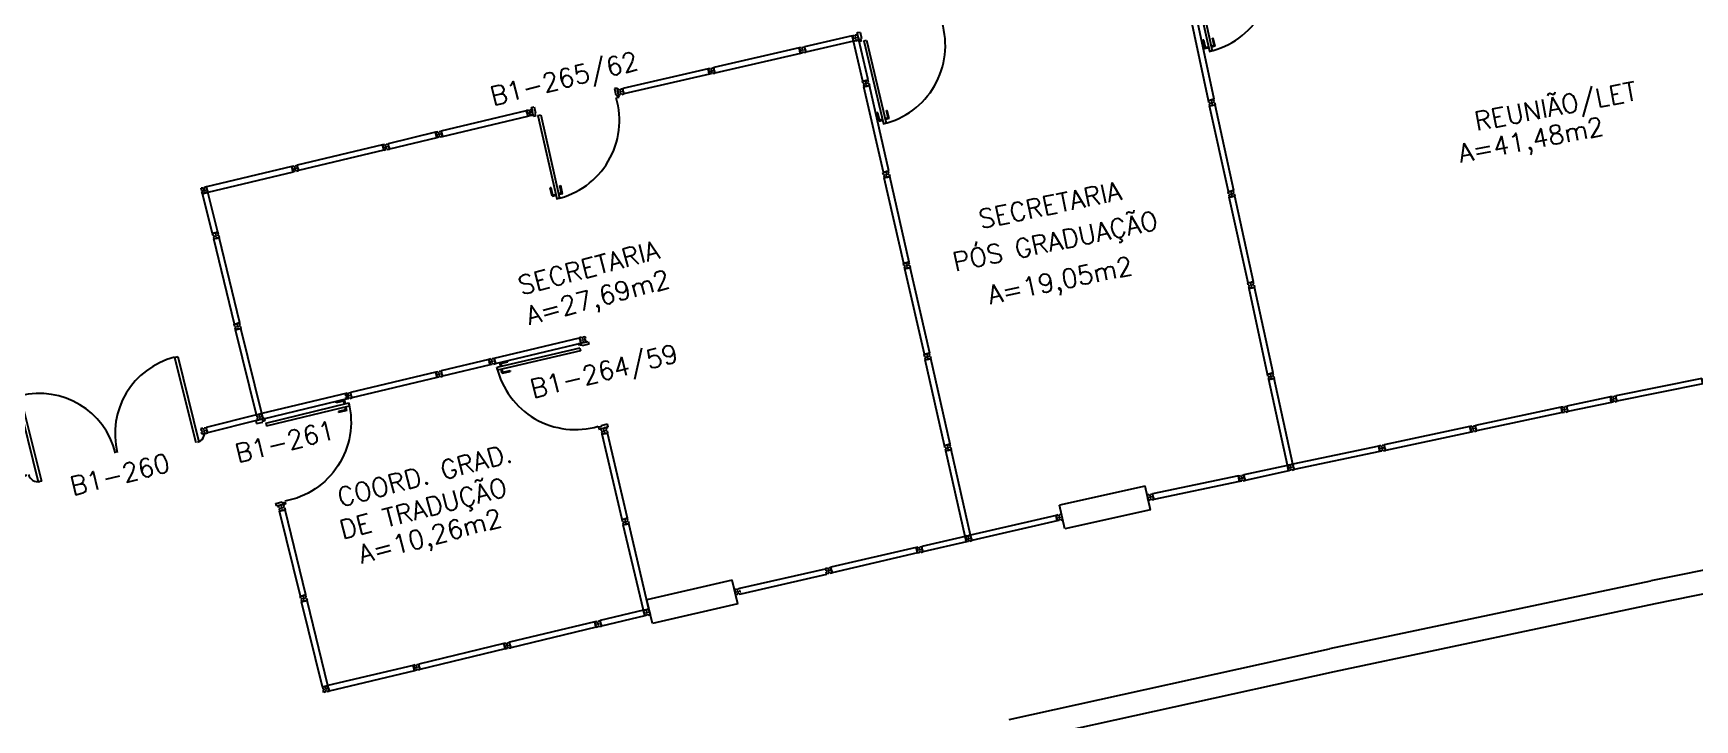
# Model space of a CAD drawing. Extents: x 26 to 324, y 73 to 188.
# Drawn here: x 78.96 to 96.77, y 152.13 to 159.49 of the extents above; entities that cross this region are included whole.
import ezdxf

# ---------------------------------------------------------------- set-up
doc = ezdxf.new("R2010")
doc.units = 0
doc.header["$LTSCALE"] = 0.01
doc.header["$MEASUREMENT"] = 0
doc.layers.get('0').update_dxf_attribs({"linetype": 'CONTINUOUS'})
for name, color, linetype in [('BANC', 2, 'CONTINUOUS'), ('DIV', 2, 'CONTINUOUS'), ('ESC', 1, 'CONTINUOUS'), ('TEXTO', 2, 'CONTINUOUS'), ('TEXTO-ENDEREÇO', 2, 'CONTINUOUS'), ('ÁREA', 2, 'CONTINUOUS')]:
    doc.layers.add(name, color=color, linetype=linetype)
doc.styles.add('UNB-100', font='simplex.shx', dxfattribs={"height": 0.2})
doc.styles.add('UNB-100-1', font='simplex.shx', dxfattribs={"height": 0.2})

# ---------------------------------------------------------------- blocks, each defined once
blk = doc.blocks.new('DIVMT-SLC')
for p, q in [((-0.03, 0.03), (-0.03, 0.006)), ((-0.008, 0.03), (-0.03, 0.03)), ((-0.0185, 0.006), (-0.03, 0.006)), ((-0.0185, -0.006), (-0.0185, 0.006)), ((-0.008, 0.03), (-0.008, 0.02)), ((-0.008, 0.02), (0.008, 0.02)), ((-0.0051, 0), (0.0051, 0)), ((0.0051, 0), (-0.0051, 0)), ((-0.0051, 0), (0.0051, 0)), ((0, -0.0051), (0, 0.0051)), ((0, 0.0051), (0, -0.0051)), ((0.008, 0.03), (0.008, 0.02)), ((0.008, 0.03), (0.03, 0.03)), ((0.0205, 0.006), (0.03, 0.006)), ((0.0205, -0.006), (0.0205, 0.006)), ((0.0205, 0.006), (0.0205, -0.006)), ((0.0205, 0.006), (0.03, 0.006)), ((0.97, 0.03), (0.03, 0.03)), ((0.03, 0.006), (0.03, 0.03)), ((0.03, -0.03), (0.03, 0.03)), ((0.03, -0.005), (0.03, 0.005)), ((0.97, -0.03), (0.97, 0.03)), ((0.97, 0.03), (0.97, 0.009)), ((0.97, 0.009), (0.97, 0.027)), ((0.9795, 0.006), (0.97, 0.006)), ((0.97, -0.005), (0.97, 0.005)), ((0.9795, 0.006), (0.9795, -0.006)), ((1.0051, 0), (0.9949, 0)), ((1, 0.0051), (1, -0.0051)), ((-0.0185, -0.006), (-0.03, -0.006)), ((-0.03, -0.03), (-0.03, -0.006)), ((-0.008, -0.03), (-0.03, -0.03)), ((-0.008, -0.03), (-0.008, -0.02)), ((-0.008, -0.02), (0.008, -0.02)), ((0.008, -0.03), (0.008, -0.02)), ((0.008, -0.03), (0.03, -0.03)), ((0.0205, -0.006), (0.03, -0.006)), ((0.0205, -0.006), (0.03, -0.006)), ((0.03, -0.006), (0.03, -0.03)), ((0.97, -0.03), (0.03, -0.03)), ((0.9795, -0.006), (0.97, -0.006)), ((0.97, -0.009), (0.97, -0.027))]:
    blk.add_line(p, q)
blk = doc.blocks.new('PDV2D-SLC')
at = {"layer": 'DIV'}
for p, q in [((0.03, 0.05), (0.06, 0.05)), ((0.03, 0.035), (0.03, 0.05)), ((0.03, -0.035), (0.03, 0.035)), ((0.06, 0.05), (0.06, -0.02)), ((0.941, 0.05), (0.941, -0.02)), ((0.971, 0.05), (0.941, 0.05)), ((0.971, 0.035), (0.971, 0.05)), ((0.971, -0.035), (0.971, 0.035)), ((0.03, -0.05), (0.03, -0.035)), ((0.05, -0.05), (0.03, -0.05)), ((0.05, -0.02), (0.06, -0.02)), ((0.05, -0.02), (0.05, -0.05)), ((0.079, -0.05), (0.109, -0.05)), ((0.079, -0.05), (0.079, -0.965)), ((0.109, -0.05), (0.109, -0.965)), ((0.951, -0.02), (0.941, -0.02)), ((0.951, -0.02), (0.951, -0.05)), ((0.951, -0.05), (0.971, -0.05)), ((0.971, -0.05), (0.971, -0.035)), ((0.109, -0.965), (0.079, -0.965))]:
    blk.add_line(p, q, dxfattribs=at)
at = {"layer": 'DIV', "color": 1}
for p, q in [((0.036, -0.925), (0.036, -0.835)), ((0.046, -0.835), (0.036, -0.835)), ((0.046, -0.915), (0.046, -0.835)), ((0.141, -0.915), (0.141, -0.835)), ((0.141, -0.835), (0.151, -0.835)), ((0.151, -0.925), (0.151, -0.835)), ((0.036, -0.925), (0.076, -0.925)), ((0.046, -0.915), (0.076, -0.915)), ((0.141, -0.915), (0.111, -0.915)), ((0.151, -0.925), (0.111, -0.925))]:
    blk.add_line(p, q, dxfattribs=at)
blk.add_arc((0.076, -0.1), 0.865, 270, 3.3214, dxfattribs=at)
blk = doc.blocks.new('ESCBSL-SLC')
for p, q in [((0.005, 3.105), (4.007, 3.105)), ((0.005, 3.105), (0.005, 2.905)), ((4.007, 3.105), (4.007, 0.005)), ((0.005, 2.905), (4.007, 2.905)), ((0.254, 1.755), (0.254, 2.905)), ((0.504, 1.755), (0.504, 2.905)), ((0.754, 1.755), (0.754, 2.905)), ((1.004, 1.755), (1.004, 2.905)), ((1.254, 1.755), (1.254, 2.905)), ((1.504, 1.755), (1.504, 2.905)), ((1.754, 1.755), (1.754, 2.905)), ((2.004, 1.755), (2.004, 2.905)), ((2.254, 1.755), (2.254, 2.905)), ((2.504, 1.755), (2.504, 2.905)), ((3.807, 2.905), (3.807, 0.005)), ((3.927, 2.905), (3.927, 0.005)), ((0.102, 1.755), (2.702, 1.755)), ((0.102, 1.755), (0.102, 1.655)), ((0.102, 1.655), (2.602, 1.655)), ((0.254, 1.555), (0.254, 1.655)), ((0.504, 1.555), (0.504, 1.655)), ((0.754, 1.555), (0.754, 1.655)), ((1.004, 1.555), (1.004, 1.655)), ((1.254, 1.555), (1.254, 1.655)), ((1.504, 1.555), (1.504, 1.655)), ((1.754, 1.555), (1.754, 1.655)), ((2.004, 1.555), (2.004, 1.655)), ((2.254, 1.555), (2.254, 1.655)), ((2.504, 1.252), (2.504, 1.655)), ((2.602, 1.655), (2.602, 1.252)), ((2.702, 1.755), (2.702, 1.152)), ((0.254, 1.555), (0.747, 1.555)), ((0.747, 1.555), (1.533, 1.555)), ((1.468, 1.555), (1.745, 1.555)), ((1.745, 1.555), (2.504, 1.555)), ((0.102, 1.252), (2.602, 1.252)), ((0.102, 1.252), (0.102, 1.152)), ((0.254, 1.352), (2.504, 1.352)), ((0.254, 1.252), (0.254, 1.352)), ((0.504, 1.252), (0.504, 1.352)), ((0.754, 1.252), (0.754, 1.352)), ((1.004, 1.252), (1.004, 1.352)), ((1.254, 1.252), (1.254, 1.352)), ((1.504, 1.252), (1.504, 1.352)), ((1.754, 1.252), (1.754, 1.352)), ((2.004, 1.252), (2.004, 1.352)), ((2.254, 1.252), (2.254, 1.352)), ((0.102, 1.152), (2.702, 1.152)), ((0.254, 0.005), (0.254, 1.152)), ((0.504, 0.005), (0.504, 1.152)), ((0.754, 0.005), (0.754, 1.152)), ((1.004, 0.005), (1.004, 1.152)), ((1.254, 0.005), (1.254, 1.152)), ((1.504, 0.005), (1.504, 1.152)), ((1.754, 0.005), (1.754, 1.152)), ((2.004, 0.005), (2.004, 1.152)), ((2.254, 0.005), (2.254, 1.152)), ((2.504, 0.005), (2.504, 1.152))]:
    blk.add_line(p, q)
blk = doc.blocks.new('PDVDP-SLC')
for p, q in [((0.112, 0.84), (0.112, -0.1)), ((0.147, 0.84), (0.112, 0.84)), ((0.147, 0.84), (0.147, -0.1)), ((1.853, 0.84), (1.888, 0.84)), ((1.853, 0.84), (1.853, -0.1)), ((1.888, 0.84), (1.888, -0.1)), ((0.009, 0), (-0.009, 0)), ((0, -0.012), (0, 0.01)), ((0.147, -0.1), (0.112, -0.1))]:
    blk.add_line(p, q)
for centre, radius, start, end in [((0.148, -0.002), 0.843, 0, 90), ((1.853, -0.002), 0.843, 90, 180), ((0.131, 0), 0.101, 180, 270), ((1.87, 0), 0.101, 270, 0)]:
    blk.add_arc(centre, radius, start, end)
blk = doc.blocks.new('MTT-SLC')
for p, q in [((-0.008, 0.03), (-0.03, 0.03)), ((-0.03, 0.03), (-0.03, 0.006)), ((-0.0185, 0.006), (-0.03, 0.006)), ((-0.0185, -0.006), (-0.0185, 0.006)), ((-0.008, 0.03), (-0.008, 0.02)), ((-0.008, 0.02), (0.008, 0.02)), ((-0.0051, 0), (0.0051, 0)), ((0, -0.0051), (0, 0.0051)), ((0.008, 0.03), (0.03, 0.03)), ((0.008, 0.03), (0.008, 0.02)), ((0.0205, -0.006), (0.0205, 0.006)), ((0.0205, 0.006), (0.03, 0.006)), ((0.03, 0.006), (0.03, 0.03)), ((-0.03, -0.03), (-0.03, -0.006)), ((-0.0185, -0.006), (-0.03, -0.006)), ((-0.008, -0.03), (-0.03, -0.03)), ((-0.008, -0.02), (0.008, -0.02)), ((-0.008, -0.03), (-0.008, -0.02)), ((0.008, -0.03), (0.008, -0.02)), ((0.008, -0.03), (0.03, -0.03)), ((0.0205, -0.006), (0.03, -0.006)), ((0.03, -0.006), (0.03, -0.03))]:
    blk.add_line(p, q)

msp = doc.modelspace()

# ---------------------------------------------------------------- linework, layer by layer
at = {"layer": 'BANC'}
for p, q in [((99.743, 154.318), (96.295, 153.619)), ((99.793, 154.073), (96.344, 153.374)), ((96.293, 153.618), (92.851, 152.89)), ((96.344, 153.374), (92.902, 152.645)), ((92.848, 152.889), (89.413, 152.131)), ((92.902, 152.645), (89.466, 151.887))]:
    msp.add_line(p, q, dxfattribs=at)
at = {"layer": 'DIV'}
for p, q in [((87.736, 159.46), (87.225, 159.343)), ((87.736, 159.46), (87.759, 159.466)), ((87.736, 159.46), (87.759, 159.466)), ((87.736, 159.46), (87.759, 159.466)), ((87.749, 159.402), (87.736, 159.46)), ((87.736, 159.46), (87.741, 159.44)), ((87.741, 159.439), (87.736, 159.46)), ((87.741, 159.439), (87.736, 159.46)), ((87.741, 159.439), (87.736, 159.46)), ((87.741, 159.44), (87.737, 159.457)), ((87.741, 159.439), (87.751, 159.441)), ((87.741, 159.439), (87.751, 159.441)), ((87.741, 159.439), (87.751, 159.441)), ((87.751, 159.439), (87.741, 159.437)), ((87.744, 159.426), (87.742, 159.436)), ((87.753, 159.427), (87.744, 159.425)), ((87.744, 159.423), (87.754, 159.426)), ((87.744, 159.423), (87.749, 159.402)), ((87.745, 159.423), (87.754, 159.426)), ((87.745, 159.423), (87.754, 159.426)), ((87.745, 159.423), (87.75, 159.402)), ((87.745, 159.423), (87.75, 159.402)), ((87.745, 159.422), (87.749, 159.405)), ((87.749, 159.402), (87.808, 159.415)), ((87.773, 159.407), (87.749, 159.402)), ((87.75, 159.402), (87.808, 159.415)), ((87.75, 159.402), (87.808, 159.415)), ((87.773, 159.407), (87.75, 159.402)), ((87.773, 159.407), (87.75, 159.402)), ((87.751, 159.441), (87.754, 159.426)), ((87.751, 159.441), (87.754, 159.426)), ((87.751, 159.441), (87.754, 159.426)), ((87.751, 159.439), (87.753, 159.427)), ((87.762, 159.454), (87.759, 159.466)), ((87.762, 159.454), (87.759, 159.466)), ((87.762, 159.455), (87.759, 159.466)), ((87.762, 159.454), (87.774, 159.457)), ((87.762, 159.454), (87.774, 159.457)), ((87.762, 159.455), (87.774, 159.457)), ((87.777, 159.439), (87.767, 159.437)), ((87.777, 159.439), (87.767, 159.437)), ((87.767, 159.437), (87.777, 159.439)), ((87.767, 159.437), (87.777, 159.439)), ((87.777, 159.439), (87.767, 159.437)), ((87.767, 159.437), (87.777, 159.439)), ((87.777, 159.439), (87.767, 159.437)), ((87.794, 159.474), (87.771, 159.468)), ((87.794, 159.474), (87.771, 159.468)), ((87.795, 159.474), (87.771, 159.468)), ((87.774, 159.457), (87.771, 159.468)), ((87.774, 159.457), (87.771, 159.468)), ((87.774, 159.457), (87.771, 159.468)), ((87.771, 159.443), (87.773, 159.433)), ((87.771, 159.443), (87.773, 159.433)), ((87.773, 159.433), (87.771, 159.443)), ((87.771, 159.443), (87.773, 159.433)), ((87.771, 159.443), (87.773, 159.433)), ((87.773, 159.433), (87.771, 159.443)), ((87.771, 159.443), (87.773, 159.433)), ((87.771, 159.443), (87.773, 159.433)), ((87.773, 159.433), (87.771, 159.443)), ((87.771, 159.443), (87.773, 159.433)), ((87.782, 159.419), (87.771, 159.417)), ((87.771, 159.417), (87.782, 159.419)), ((87.771, 159.417), (87.782, 159.419)), ((87.782, 159.419), (87.771, 159.417)), ((87.771, 159.417), (87.782, 159.419)), ((87.782, 159.419), (87.771, 159.417)), ((87.771, 159.417), (87.773, 159.407)), ((87.771, 159.417), (87.773, 159.407)), ((87.771, 159.417), (87.773, 159.407)), ((87.771, 159.417), (87.773, 159.407)), ((87.771, 159.417), (87.773, 159.407)), ((87.771, 159.417), (87.773, 159.407)), ((87.774, 159.407), (87.784, 159.41)), ((87.774, 159.407), (87.784, 159.41)), ((87.774, 159.407), (87.784, 159.41)), ((87.782, 159.419), (87.785, 159.41)), ((87.782, 159.419), (87.785, 159.41)), ((87.782, 159.419), (87.785, 159.41)), ((87.782, 159.419), (87.785, 159.41)), ((87.782, 159.419), (87.784, 159.41)), ((87.782, 159.419), (87.784, 159.41)), ((87.784, 159.41), (87.808, 159.415)), ((87.785, 159.41), (87.808, 159.415)), ((87.785, 159.41), (87.808, 159.415)), ((87.799, 159.452), (87.79, 159.45)), ((87.799, 159.452), (87.79, 159.45)), ((87.799, 159.452), (87.79, 159.45)), ((87.79, 159.45), (87.793, 159.435)), ((87.79, 159.45), (87.793, 159.435)), ((87.79, 159.45), (87.793, 159.434)), ((87.803, 159.437), (87.793, 159.435)), ((87.803, 159.437), (87.793, 159.435)), ((87.803, 159.437), (87.793, 159.434)), ((87.799, 159.452), (87.794, 159.474)), ((87.799, 159.452), (87.794, 159.474)), ((87.799, 159.452), (87.795, 159.474)), ((87.803, 159.437), (87.808, 159.415)), ((87.803, 159.437), (87.808, 159.415)), ((87.803, 159.437), (87.808, 159.415)), ((87.908, 158.987), (87.808, 159.415)), ((87.188, 159.335), (87.167, 159.33)), ((87.167, 159.33), (87.172, 159.306)), ((87.183, 159.309), (87.172, 159.306)), ((87.186, 159.297), (87.175, 159.295)), ((87.18, 159.271), (87.175, 159.295)), ((87.201, 159.276), (87.18, 159.271)), ((87.186, 159.297), (87.183, 159.309)), ((87.188, 159.335), (87.19, 159.325)), ((87.19, 159.325), (87.206, 159.328)), ((87.198, 159.306), (87.207, 159.308)), ((87.207, 159.308), (87.198, 159.306)), ((87.198, 159.306), (87.207, 159.308)), ((87.199, 159.286), (87.215, 159.289)), ((87.201, 159.276), (87.199, 159.286)), ((87.201, 159.312), (87.204, 159.302)), ((87.204, 159.302), (87.201, 159.312)), ((87.204, 159.338), (87.225, 159.343)), ((87.204, 159.338), (87.206, 159.328)), ((87.217, 159.28), (87.215, 159.289)), ((87.217, 159.28), (87.238, 159.285)), ((87.221, 159.318), (87.23, 159.32)), ((87.221, 159.318), (87.23, 159.32)), ((87.221, 159.318), (87.224, 159.306)), ((87.224, 159.306), (87.221, 159.318)), ((87.224, 159.306), (87.233, 159.308)), ((87.224, 159.306), (87.233, 159.308)), ((87.238, 159.285), (87.225, 159.343)), ((87.23, 159.32), (87.225, 159.343)), ((87.233, 159.309), (87.231, 159.319)), ((87.233, 159.308), (87.238, 159.285)), ((87.749, 159.402), (87.238, 159.285)), ((87.85, 158.974), (87.749, 159.402)), ((87.85, 158.974), (87.908, 158.987)), ((87.87, 158.978), (87.853, 158.974)), ((87.875, 158.97), (87.873, 158.979)), ((87.874, 158.979), (87.884, 158.981)), ((87.887, 158.972), (87.875, 158.97)), ((87.891, 158.952), (87.881, 158.95)), ((87.887, 158.946), (87.884, 158.956)), ((87.887, 158.972), (87.885, 158.982)), ((87.908, 158.987), (87.888, 158.982)), ((87.888, 158.982), (87.905, 158.986)), ((84.256, 158.6), (84.315, 158.614)), ((84.28, 158.605), (84.256, 158.6)), ((84.283, 158.637), (84.274, 158.635)), ((84.283, 158.637), (84.274, 158.635)), ((84.274, 158.635), (84.283, 158.637)), ((84.277, 158.641), (84.28, 158.631)), ((84.277, 158.641), (84.28, 158.631)), ((84.28, 158.631), (84.277, 158.641)), ((84.277, 158.641), (84.28, 158.631)), ((84.278, 158.615), (84.289, 158.618)), ((84.278, 158.615), (84.28, 158.605)), ((84.289, 158.618), (84.291, 158.608)), ((83.27, 158.426), (82.76, 158.304)), ((83.284, 158.368), (82.774, 158.246)), ((83.27, 158.426), (83.275, 158.406)), ((83.284, 158.368), (83.27, 158.426)), ((83.275, 158.406), (83.27, 158.423)), ((83.284, 158.405), (83.275, 158.403)), ((83.278, 158.392), (83.275, 158.402)), ((83.287, 158.393), (83.278, 158.391)), ((83.279, 158.388), (83.283, 158.371)), ((83.284, 158.405), (83.287, 158.393)), ((83.311, 158.405), (83.301, 158.403)), ((83.305, 158.409), (83.307, 158.399)), ((82.723, 158.296), (82.701, 158.291)), ((82.701, 158.291), (82.707, 158.267)), ((82.718, 158.27), (82.707, 158.267)), ((82.721, 158.258), (82.71, 158.256)), ((82.715, 158.232), (82.71, 158.256)), ((82.737, 158.237), (82.715, 158.232)), ((82.721, 158.258), (82.718, 158.27)), ((82.723, 158.296), (82.725, 158.286)), ((82.725, 158.286), (82.741, 158.29)), ((82.733, 158.267), (82.742, 158.27)), ((82.742, 158.27), (82.733, 158.267)), ((82.733, 158.267), (82.742, 158.27)), ((82.734, 158.247), (82.75, 158.251)), ((82.737, 158.237), (82.734, 158.247)), ((82.736, 158.273), (82.739, 158.263)), ((82.739, 158.263), (82.736, 158.273)), ((82.738, 158.299), (82.76, 158.304)), ((82.738, 158.299), (82.741, 158.29)), ((82.752, 158.241), (82.75, 158.251)), ((82.752, 158.241), (82.774, 158.246)), ((82.756, 158.279), (82.765, 158.281)), ((82.756, 158.279), (82.765, 158.281)), ((82.756, 158.279), (82.759, 158.267)), ((82.759, 158.267), (82.756, 158.279)), ((82.759, 158.267), (82.768, 158.269)), ((82.759, 158.267), (82.768, 158.269)), ((82.774, 158.246), (82.76, 158.304)), ((82.765, 158.281), (82.76, 158.304)), ((82.768, 158.27), (82.766, 158.28)), ((82.768, 158.269), (82.774, 158.246)), ((80.756, 157.826), (80.779, 157.832)), ((80.761, 157.805), (80.756, 157.826)), ((80.761, 157.805), (80.771, 157.807)), ((80.771, 157.807), (80.775, 157.792)), ((80.782, 157.821), (80.779, 157.832)), ((80.782, 157.821), (80.793, 157.824)), ((80.787, 157.803), (80.797, 157.806)), ((80.797, 157.806), (80.787, 157.803)), ((80.814, 157.841), (80.791, 157.835)), ((80.793, 157.824), (80.791, 157.835)), ((80.791, 157.809), (80.793, 157.8)), ((80.793, 157.8), (80.791, 157.809)), ((80.791, 157.809), (80.793, 157.8)), ((80.819, 157.82), (80.809, 157.817)), ((80.809, 157.817), (80.813, 157.802)), ((80.823, 157.804), (80.813, 157.802)), ((80.819, 157.82), (80.814, 157.841)), ((80.823, 157.804), (80.828, 157.783)), ((80.765, 157.789), (80.775, 157.792)), ((80.765, 157.789), (80.77, 157.768)), ((80.77, 157.768), (80.828, 157.783)), ((80.794, 157.774), (80.77, 157.768)), ((80.878, 157.342), (80.77, 157.768)), ((80.791, 157.783), (80.803, 157.786)), ((80.803, 157.786), (80.791, 157.783)), ((80.791, 157.783), (80.794, 157.774)), ((80.791, 157.783), (80.794, 157.774)), ((80.794, 157.774), (80.804, 157.777)), ((80.803, 157.786), (80.805, 157.777)), ((80.803, 157.786), (80.805, 157.777)), ((80.805, 157.777), (80.828, 157.783)), ((80.936, 157.356), (80.828, 157.783)), ((80.878, 157.342), (80.936, 157.356)), ((80.899, 157.347), (80.881, 157.342)), ((80.904, 157.338), (80.902, 157.347)), ((80.903, 157.348), (80.912, 157.35)), ((80.916, 157.341), (80.904, 157.338)), ((80.92, 157.321), (80.91, 157.319)), ((80.916, 157.341), (80.913, 157.35)), ((80.916, 157.315), (80.913, 157.325)), ((80.936, 157.356), (80.916, 157.351)), ((80.916, 157.351), (80.934, 157.355)), ((83.293, 155.861), (83.271, 155.856)), ((83.271, 155.856), (83.277, 155.833)), ((83.293, 155.861), (83.295, 155.852)), ((83.295, 155.852), (83.31, 155.855)), ((83.308, 155.865), (83.33, 155.87)), ((83.308, 155.865), (83.31, 155.855)), ((83.326, 155.845), (83.335, 155.847)), ((83.326, 155.845), (83.335, 155.847)), ((83.329, 155.833), (83.326, 155.845)), ((83.326, 155.845), (83.329, 155.833)), ((83.84, 155.992), (83.33, 155.87)), ((83.335, 155.847), (83.33, 155.87)), ((83.344, 155.812), (83.33, 155.87)), ((83.338, 155.836), (83.335, 155.846)), ((83.853, 155.934), (83.344, 155.812)), ((83.853, 155.934), (83.84, 155.992)), ((83.84, 155.992), (83.844, 155.972)), ((83.844, 155.972), (83.84, 155.989)), ((83.854, 155.971), (83.845, 155.969)), ((83.848, 155.958), (83.845, 155.968)), ((83.857, 155.959), (83.848, 155.957)), ((83.849, 155.954), (83.853, 155.937)), ((83.854, 155.971), (83.857, 155.959)), ((83.881, 155.971), (83.871, 155.969)), ((83.874, 155.975), (83.877, 155.965)), ((83.288, 155.836), (83.277, 155.833)), ((83.291, 155.824), (83.28, 155.821)), ((83.285, 155.798), (83.28, 155.821)), ((83.307, 155.803), (83.285, 155.798)), ((83.291, 155.824), (83.288, 155.836)), ((83.302, 155.833), (83.312, 155.835)), ((83.312, 155.835), (83.302, 155.833)), ((83.302, 155.833), (83.312, 155.835)), ((83.304, 155.813), (83.32, 155.817)), ((83.307, 155.803), (83.304, 155.813)), ((83.309, 155.829), (83.306, 155.839)), ((83.306, 155.839), (83.309, 155.829)), ((83.322, 155.807), (83.32, 155.817)), ((83.322, 155.807), (83.344, 155.812)), ((83.329, 155.833), (83.338, 155.835)), ((83.329, 155.833), (83.338, 155.835)), ((83.338, 155.835), (83.344, 155.812)), ((95.373, 155.487), (95.395, 155.491)), ((95.373, 155.487), (95.375, 155.477)), ((95.862, 155.59), (95.395, 155.491)), ((95.407, 155.433), (95.395, 155.491)), ((95.4, 155.468), (95.395, 155.491)), ((95.874, 155.532), (95.407, 155.433)), ((95.874, 155.532), (95.862, 155.59)), ((95.862, 155.59), (95.866, 155.57)), ((95.866, 155.57), (95.862, 155.587)), ((95.876, 155.569), (95.867, 155.567)), ((95.869, 155.556), (95.867, 155.566)), ((95.879, 155.557), (95.869, 155.555)), ((95.87, 155.552), (95.874, 155.534)), ((95.876, 155.569), (95.879, 155.557)), ((95.902, 155.568), (95.892, 155.566)), ((95.896, 155.572), (95.898, 155.562)), ((81.349, 155.398), (80.811, 155.264)), ((81.364, 155.34), (80.825, 155.205)), ((95.358, 155.483), (95.336, 155.479)), ((95.336, 155.479), (95.341, 155.455)), ((95.352, 155.458), (95.341, 155.455)), ((95.355, 155.446), (95.343, 155.444)), ((95.348, 155.42), (95.343, 155.444)), ((95.37, 155.425), (95.348, 155.42)), ((95.355, 155.446), (95.352, 155.458)), ((95.358, 155.483), (95.36, 155.474)), ((95.36, 155.474), (95.375, 155.477)), ((95.367, 155.455), (95.377, 155.457)), ((95.377, 155.457), (95.367, 155.455)), ((95.367, 155.455), (95.377, 155.457)), ((95.368, 155.435), (95.384, 155.438)), ((95.37, 155.425), (95.368, 155.435)), ((95.371, 155.461), (95.373, 155.451)), ((95.373, 155.451), (95.371, 155.461)), ((95.386, 155.428), (95.384, 155.438)), ((95.386, 155.428), (95.407, 155.433)), ((95.39, 155.466), (95.4, 155.468)), ((95.39, 155.466), (95.4, 155.468)), ((95.39, 155.466), (95.393, 155.454)), ((95.393, 155.454), (95.39, 155.466)), ((95.393, 155.454), (95.402, 155.456)), ((95.393, 155.454), (95.402, 155.456)), ((95.402, 155.457), (95.4, 155.467)), ((95.402, 155.456), (95.407, 155.433)), ((80.774, 155.254), (80.753, 155.249)), ((80.753, 155.249), (80.758, 155.226)), ((80.769, 155.228), (80.758, 155.226)), ((80.772, 155.217), (80.761, 155.214)), ((80.767, 155.191), (80.761, 155.214)), ((80.788, 155.196), (80.767, 155.191)), ((80.772, 155.217), (80.769, 155.228)), ((80.774, 155.254), (80.776, 155.245)), ((80.776, 155.245), (80.792, 155.249)), ((80.784, 155.226), (80.794, 155.228)), ((80.794, 155.228), (80.784, 155.226)), ((80.784, 155.226), (80.794, 155.228)), ((80.786, 155.206), (80.802, 155.21)), ((80.788, 155.196), (80.786, 155.206)), ((80.788, 155.232), (80.79, 155.222)), ((80.79, 155.222), (80.788, 155.232)), ((80.789, 155.258), (80.811, 155.264)), ((80.789, 155.258), (80.792, 155.249)), ((80.804, 155.2), (80.802, 155.21)), ((80.804, 155.2), (80.825, 155.205)), ((80.807, 155.238), (80.817, 155.24)), ((80.807, 155.238), (80.817, 155.24)), ((80.807, 155.238), (80.81, 155.226)), ((80.81, 155.226), (80.807, 155.238)), ((80.81, 155.226), (80.819, 155.229)), ((80.81, 155.226), (80.819, 155.229)), ((80.825, 155.205), (80.811, 155.264)), ((80.817, 155.24), (80.811, 155.264)), ((80.819, 155.23), (80.817, 155.239)), ((80.819, 155.229), (80.825, 155.205)), ((92.401, 154.857), (91.935, 154.755)), ((92.414, 154.799), (91.948, 154.696)), ((92.414, 154.799), (92.401, 154.857)), ((92.401, 154.857), (92.405, 154.837)), ((92.405, 154.837), (92.401, 154.854)), ((92.415, 154.836), (92.406, 154.834)), ((92.408, 154.823), (92.406, 154.833)), ((92.418, 154.824), (92.409, 154.822)), ((92.409, 154.819), (92.413, 154.802)), ((92.415, 154.836), (92.418, 154.824)), ((92.442, 154.836), (92.432, 154.833)), ((92.435, 154.84), (92.438, 154.83)), ((90.877, 154.633), (89.958, 154.432)), ((90.932, 154.379), (90.877, 154.633)), ((91.897, 154.746), (91.876, 154.742)), ((91.876, 154.742), (91.881, 154.718)), ((91.892, 154.721), (91.881, 154.718)), ((91.895, 154.709), (91.884, 154.706)), ((91.889, 154.683), (91.884, 154.706)), ((91.91, 154.688), (91.889, 154.683)), ((91.895, 154.709), (91.892, 154.721)), ((91.897, 154.746), (91.9, 154.737)), ((91.9, 154.737), (91.915, 154.74)), ((91.907, 154.718), (91.917, 154.72)), ((91.917, 154.72), (91.907, 154.718)), ((91.907, 154.718), (91.917, 154.72)), ((91.908, 154.698), (91.924, 154.701)), ((91.91, 154.688), (91.908, 154.698)), ((91.911, 154.724), (91.913, 154.714)), ((91.913, 154.714), (91.911, 154.724)), ((91.913, 154.75), (91.935, 154.755)), ((91.913, 154.75), (91.915, 154.74)), ((91.926, 154.691), (91.924, 154.701)), ((91.926, 154.691), (91.948, 154.696)), ((91.93, 154.729), (91.94, 154.731)), ((91.93, 154.729), (91.94, 154.731)), ((91.93, 154.729), (91.933, 154.717)), ((91.933, 154.717), (91.93, 154.729)), ((91.933, 154.717), (91.942, 154.719)), ((91.933, 154.717), (91.942, 154.719)), ((91.948, 154.696), (91.935, 154.755)), ((91.94, 154.731), (91.935, 154.755)), ((91.942, 154.72), (91.94, 154.73)), ((91.942, 154.719), (91.948, 154.696)), ((90.014, 154.178), (89.958, 154.432)), ((89.942, 154.326), (89.921, 154.321)), ((89.921, 154.321), (89.926, 154.298)), ((89.937, 154.3), (89.926, 154.298)), ((89.94, 154.289), (89.929, 154.286)), ((89.934, 154.263), (89.929, 154.286)), ((89.955, 154.267), (89.934, 154.263)), ((89.94, 154.289), (89.937, 154.3)), ((89.942, 154.326), (89.945, 154.316)), ((89.945, 154.316), (89.96, 154.32)), ((89.952, 154.297), (89.962, 154.3)), ((89.962, 154.3), (89.952, 154.297)), ((89.952, 154.297), (89.962, 154.3)), ((89.953, 154.277), (89.969, 154.281)), ((89.955, 154.267), (89.953, 154.277)), ((89.958, 154.293), (89.956, 154.303)), ((89.956, 154.303), (89.958, 154.293)), ((89.958, 154.329), (89.98, 154.334)), ((89.958, 154.329), (89.96, 154.32)), ((89.971, 154.271), (89.969, 154.281)), ((89.971, 154.271), (89.992, 154.276)), ((89.975, 154.309), (89.985, 154.311)), ((89.975, 154.309), (89.985, 154.311)), ((89.978, 154.297), (89.975, 154.309)), ((89.975, 154.309), (89.978, 154.297)), ((89.978, 154.297), (89.987, 154.299)), ((89.978, 154.297), (89.987, 154.299)), ((90.932, 154.379), (90.014, 154.178)), ((88.946, 154.095), (88.481, 153.988)), ((88.96, 154.037), (88.946, 154.095)), ((88.946, 154.095), (88.951, 154.075)), ((88.951, 154.075), (88.947, 154.092)), ((88.961, 154.074), (88.952, 154.072)), ((88.954, 154.061), (88.952, 154.071)), ((88.964, 154.062), (88.954, 154.06)), ((88.961, 154.074), (88.964, 154.062)), ((88.987, 154.074), (88.977, 154.072)), ((88.981, 154.078), (88.983, 154.068)), ((88.444, 153.98), (88.422, 153.975)), ((88.422, 153.975), (88.428, 153.952)), ((88.439, 153.954), (88.428, 153.952)), ((88.442, 153.942), (88.43, 153.94)), ((88.436, 153.916), (88.43, 153.94)), ((88.457, 153.921), (88.436, 153.916)), ((88.442, 153.942), (88.439, 153.954)), ((88.444, 153.98), (88.446, 153.97)), ((88.446, 153.97), (88.462, 153.974)), ((88.453, 153.951), (88.463, 153.954)), ((88.463, 153.954), (88.453, 153.951)), ((88.453, 153.951), (88.463, 153.954)), ((88.455, 153.931), (88.471, 153.935)), ((88.457, 153.921), (88.455, 153.931)), ((88.457, 153.957), (88.459, 153.947)), ((88.459, 153.947), (88.457, 153.957)), ((88.459, 153.983), (88.481, 153.988)), ((88.459, 153.983), (88.462, 153.974)), ((88.473, 153.925), (88.471, 153.935)), ((88.473, 153.925), (88.494, 153.93)), ((88.477, 153.963), (88.486, 153.965)), ((88.477, 153.963), (88.486, 153.965)), ((88.477, 153.963), (88.48, 153.951)), ((88.48, 153.951), (88.477, 153.963)), ((88.48, 153.951), (88.489, 153.953)), ((88.48, 153.951), (88.489, 153.953)), ((88.494, 153.93), (88.481, 153.988)), ((88.486, 153.965), (88.481, 153.988)), ((88.489, 153.954), (88.486, 153.964)), ((88.489, 153.953), (88.494, 153.93)), ((88.96, 154.037), (88.494, 153.93)), ((88.955, 154.057), (88.959, 154.04)), ((86.532, 153.54), (87.448, 153.749)), ((86.45, 153.627), (85.534, 153.415)), ((86.509, 153.373), (86.45, 153.627)), ((86.495, 153.531), (86.473, 153.526)), ((86.495, 153.531), (86.497, 153.522)), ((86.51, 153.535), (86.532, 153.54)), ((86.51, 153.535), (86.513, 153.525)), ((86.545, 153.481), (87.462, 153.69)), ((85.593, 153.161), (85.534, 153.415)), ((86.509, 153.373), (85.593, 153.161)), ((86.473, 153.526), (86.479, 153.503)), ((86.49, 153.506), (86.479, 153.503)), ((86.493, 153.494), (86.481, 153.491)), ((86.487, 153.468), (86.481, 153.491)), ((86.508, 153.473), (86.487, 153.468)), ((86.493, 153.494), (86.49, 153.506)), ((86.497, 153.522), (86.513, 153.525)), ((86.504, 153.503), (86.514, 153.505)), ((86.514, 153.505), (86.504, 153.503)), ((86.504, 153.503), (86.514, 153.505)), ((86.506, 153.483), (86.522, 153.486)), ((86.508, 153.473), (86.506, 153.483)), ((86.51, 153.499), (86.508, 153.509)), ((86.508, 153.509), (86.51, 153.499)), ((86.524, 153.476), (86.522, 153.486)), ((86.524, 153.476), (86.545, 153.481)), ((86.528, 153.514), (86.537, 153.517)), ((86.528, 153.514), (86.537, 153.517)), ((86.531, 153.503), (86.528, 153.514)), ((86.528, 153.514), (86.531, 153.503)), ((86.531, 153.503), (86.54, 153.505)), ((86.531, 153.503), (86.54, 153.505)), ((84.997, 153.184), (84.975, 153.179)), ((84.975, 153.179), (84.981, 153.156)), ((84.997, 153.184), (84.999, 153.174)), ((84.999, 153.174), (85.015, 153.178)), ((85.012, 153.188), (85.034, 153.193)), ((85.012, 153.188), (85.015, 153.178)), ((85.498, 153.304), (85.034, 153.193)), ((85.048, 153.134), (85.034, 153.193)), ((85.039, 153.169), (85.034, 153.193)), ((85.512, 153.245), (85.048, 153.134)), ((85.498, 153.304), (85.503, 153.283)), ((85.512, 153.245), (85.498, 153.304)), ((85.503, 153.283), (85.499, 153.301)), ((85.513, 153.282), (85.504, 153.28)), ((85.506, 153.269), (85.504, 153.279)), ((85.516, 153.271), (85.507, 153.269)), ((85.507, 153.266), (85.511, 153.248)), ((85.513, 153.282), (85.516, 153.271)), ((85.539, 153.283), (85.529, 153.28)), ((85.533, 153.286), (85.536, 153.276)), ((84.992, 153.158), (84.981, 153.156)), ((84.995, 153.147), (84.984, 153.144)), ((84.989, 153.12), (84.984, 153.144)), ((85.011, 153.126), (84.989, 153.12)), ((84.995, 153.147), (84.992, 153.158)), ((85.007, 153.155), (85.017, 153.158)), ((85.017, 153.158), (85.007, 153.155)), ((85.007, 153.155), (85.017, 153.158)), ((85.008, 153.135), (85.024, 153.139)), ((85.011, 153.126), (85.008, 153.135)), ((85.01, 153.162), (85.013, 153.152)), ((85.013, 153.152), (85.01, 153.162)), ((85.026, 153.129), (85.024, 153.139)), ((85.026, 153.129), (85.048, 153.134)), ((85.03, 153.167), (85.039, 153.169)), ((85.03, 153.167), (85.039, 153.169)), ((85.03, 153.167), (85.033, 153.156)), ((85.033, 153.156), (85.03, 153.167)), ((85.033, 153.156), (85.042, 153.158)), ((85.033, 153.156), (85.042, 153.158)), ((85.042, 153.159), (85.04, 153.168)), ((85.042, 153.158), (85.048, 153.134))]:
    msp.add_line(p, q, dxfattribs=at)

# ---------------------------------------------------------------- block references
for name, p, rotation in [('PDV2D-SLC', (91.279, 160.219), 12.42447643892576), ('PDV2D-SLC', (87.772, 159.438), 13.28711729015159), ('DIVMT-SLC', (91.382, 159.722), 282.0468978722926), ('DIVMT-SLC', (86.228, 159.083), 12.96028044329239), ('DIVMT-SLC', (85.253, 158.86), 12.91490364800571), ('PDV2D-SLC', (84.279, 158.636), 12.81609628133056), ('DIVMT-SLC', (87.883, 158.95), 282.9247181454817), ('DIVMT-SLC', (91.589, 158.744), 282.3613688431994), ('DIVMT-SLC', (84.279, 158.636), 193.4180634270708), ('MTT-SLC', (83.306, 158.404), 12.26837149442141), ('DIVMT-SLC', (81.765, 158.037), 13.40270364800573), ('DIVMT-SLC', (80.792, 157.804), 13.4180617630059), ('DIVMT-SLC', (88.101, 157.974), 282.8491688431994), ('DIVMT-SLC', (91.8, 157.766), 282.4369181454817), ('DIVMT-SLC', (80.915, 157.32), 283.5102978722926), ('DIVMT-SLC', (88.321, 156.999), 282.9247181454817), ('DIVMT-SLC', (92.012, 156.789), 282.2371483279198), ('DIVMT-SLC', (81.146, 156.347), 283.8247688431994), ('DIVMT-SLC', (84.848, 156.202), 193.4180634270708), ('PDVDP-SLC', (78.877, 154.751), 13.99093536166613), ('PDV2D-SLC', (84.848, 156.202), 283.1938076140416), ('DIVMT-SLC', (88.541, 156.023), 282.7249483279198), ('DIVMT-SLC', (82.335, 155.602), 13.40270364800573), ('MTT-SLC', (83.876, 155.97), 12.26837149442141), ('DIVMT-SLC', (92.223, 155.812), 282.3261443211795), ('DIVMT-SLC', (95.897, 155.567), 11.39585127759833), ('DIVMT-SLC', (81.385, 155.376), 13.4180617630059), ('DIVMT-SLC', (94.393, 155.249), 12.04056783154346), ('DIVMT-SLC', (85.076, 155.228), 283.2127483279198), ('DIVMT-SLC', (93.415, 155.041), 12.05973833276053), ('DIVMT-SLC', (88.76, 155.048), 282.8139443211795), ('DIVMT-SLC', (92.437, 154.835), 11.88365127759831), ('DIVMT-SLC', (90.932, 154.516), 11.82601052502081), ('DIVMT-SLC', (81.619, 154.404), 283.7005483279199), ('DIVMT-SLC', (85.304, 154.255), 283.3017443211795), ('DIVMT-SLC', (88.982, 154.073), 13.01616783154346), ('MTT-SLC', (88.982, 154.073), 282.8139443211795), ('DIVMT-SLC', (87.484, 153.729), 13.01616783154346), ('DIVMT-SLC', (81.855, 153.432), 283.7895443211795), ('DIVMT-SLC', (84.039, 152.925), 13.50396783154348), ('MTT-SLC', (85.534, 153.281), 282.6247468265458), ('DIVMT-SLC', (83.066, 152.692), 13.52313833276055), ('DIVMT-SLC', (82.093, 152.461), 13.34705127759832)]:
    msp.add_blockref(name, p, dxfattribs=dict(at, rotation=rotation))
at = {"layer": 'DIV', "xscale": -1, "rotation": 103.6115996819663}
msp.add_blockref('PDV2D-SLC', (81.383, 155.375), dxfattribs=at)
at = {"layer": 'ESC', "xscale": -1, "rotation": 14.11094661484598}
msp.add_blockref('ESCBSL-SLC', (79.154, 149.673), dxfattribs=at)

# ---------------------------------------------------------------- texts
at = {"layer": 'TEXTO', "style": 'UNB-100'}
for s, rotation, p in [('REUNIÃO/LET', 10.9089, (94.427, 158.441)), ('SECRETARIA', 11.7534, (89.115, 157.392)), ('PÓS GRADUAÇÃO', 11.7534, (88.837, 156.934)), ('SECRETARIA', 14.8571, (84.186, 156.681)), ('COORD. GRAD.', 14.7783, (82.249, 154.41)), ('DE TRADUÇÃO', 14.7783, (82.271, 154.065))]:
    msp.add_text(s, height=0.2, rotation=rotation, dxfattribs=at).set_placement(p)
at = {"layer": 'TEXTO-ENDEREÇO', "style": 'UNB-100-1'}
for s, p in [('B1-265/62', (83.885, 158.709)), ('B1-264/59', (84.314, 155.574)), ('B1-261', (81.149, 154.882)), ('B1-260', (79.381, 154.531))]:
    msp.add_text(s, height=0.2, rotation=14.0866, dxfattribs=at).set_placement(p)
at = {"layer": 'ÁREA', "style": 'UNB-100'}
for s, rotation, p in [('A=41,48m2', 10.9089, (94.255, 158.1)), ('A=27,69m2', 14.8571, (84.271, 156.361)), ('A=19,05m2', 11.7534, (89.212, 156.584)), ('A=10,26m2', 14.7783, (82.474, 153.803))]:
    msp.add_text(s, height=0.2, rotation=rotation, dxfattribs=at).set_placement(p)

doc.saveas('drawing.dxf')
